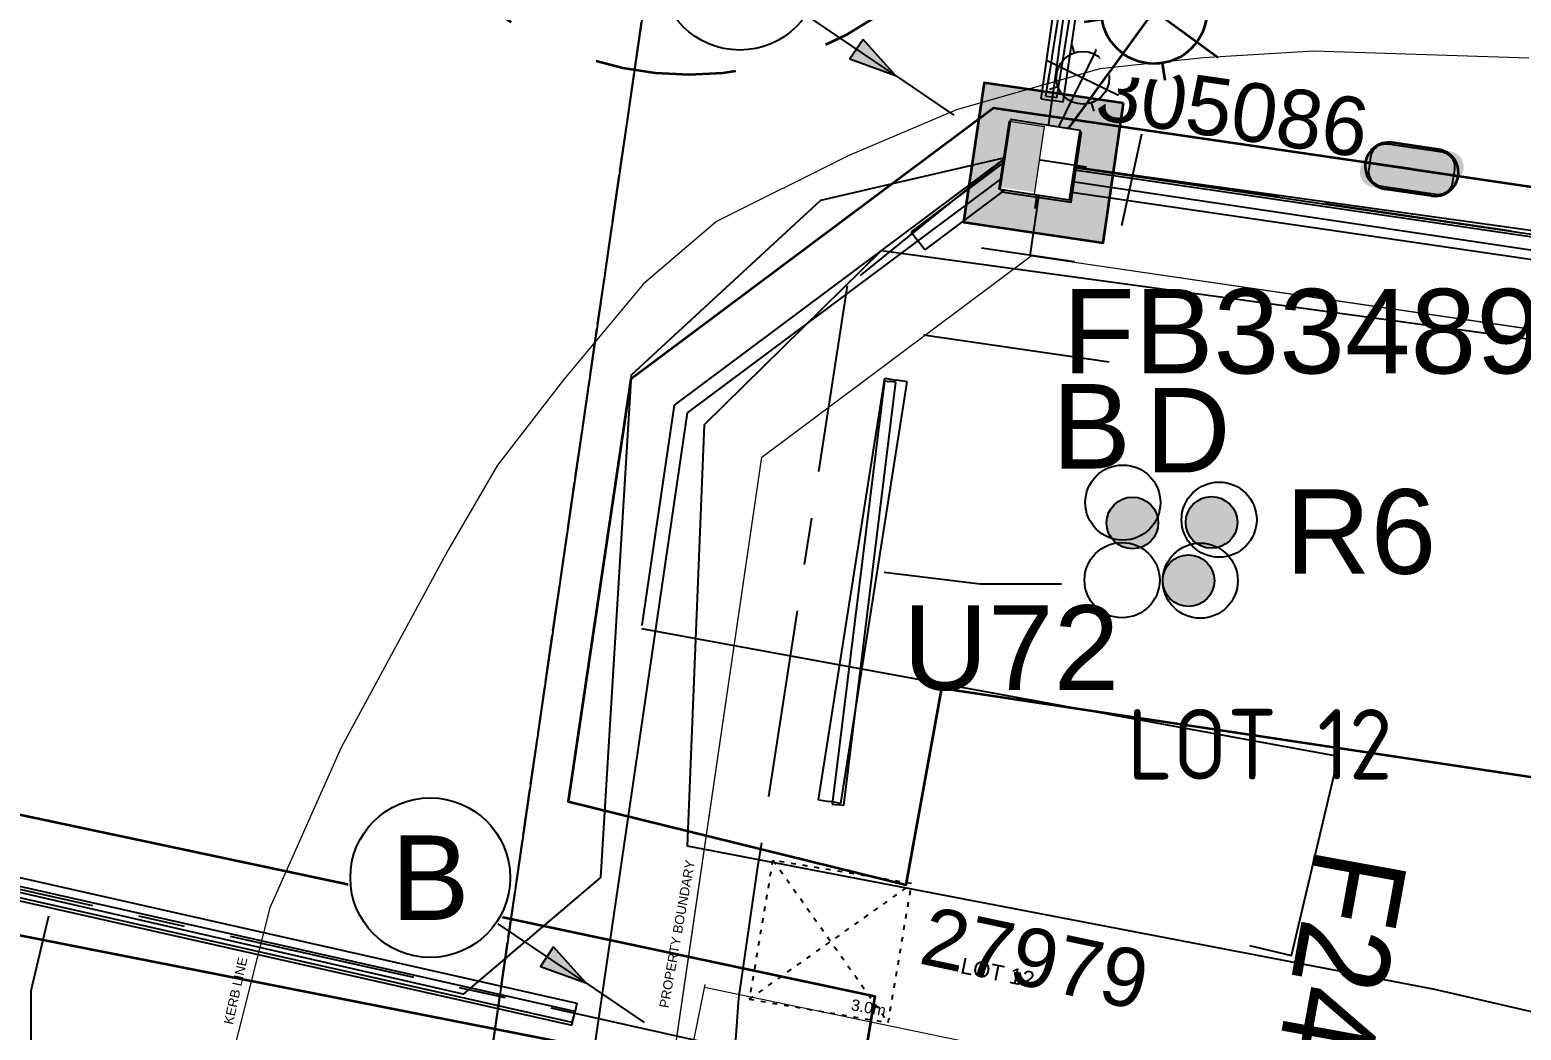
# Model space of a CAD drawing. Header units: metres. Extents: x 307635 to 308805, y 6256169 to 6257356.
# Drawn here: x 308136.67 to 308168.42, y 6256824.69 to 6256845.99 of the extents above; entities that cross this region are included whole.
import ezdxf
from ezdxf.enums import TextEntityAlignment as Align

# ---------------------------------------------------------------- set-up
doc = ezdxf.new("R2010")
doc.units = ezdxf.units.M
for name, pattern in [('Cable Exist OH', [1, 1, 0]), ('Cable Exist UG', [7, 4, -1, 1, -1]), ('Cable Remove', [1, 0, -1]), ('CENTERX2', [4, 2.5, -0.5, 0.5, -0.5]), ('Dash', [5, 3, -2]), ('IE Trench LV', [6, 4, -2])]:
    doc.linetypes.add(name, pattern=pattern)
doc.layers.get('0').update_dxf_attribs({"color": 6})
doc.layers.get('Defpoints').update_dxf_attribs({"color": 250})
doc.layers.add('_User Miscellaneous10', color=252, linetype='Continuous', lineweight=13, transparency=0.5)
for name, color, linetype, lineweight in [('_User Miscellaneous7', 3, 'Continuous', 13), ('_User_HV_Exist', 1, 'Continuous', 35), ('_User_LV_Exist', 5, 'Continuous', 35), ('Cadastre Developer_SP_NEW', 92, 'Continuous', 15), ('Mains_LV_SL_EXT', 135, 'Continuous', 25), ('Mains_TR_EXT', 211, 'Continuous', 25)]:
    doc.layers.add(name, color=color, linetype=linetype, lineweight=lineweight)
for name, color, linetype in [('Duct_SP_EXT', 30, 'Continuous'), ('Equip_HV_NEW', 2, 'Continuous'), ('Equip_SP_HV_NEW', 2, 'Continuous'), ('Equip_SP_SL_EXT', 7, 'Continuous'), ('Mains_LV_New_T84', 2, 'Cable x'), ('Notes_SP_NEW', 51, 'Continuous'), ('OH_Details_SP_MISC', 7, 'Continuous'), ('Sub_SP_EXT', 7, 'Continuous'), ('SupportsUG_SP_LV_SL_EXT', 7, 'Continuous'), ('SupportsUG_SP_LV_SL_NEW', 2, 'Continuous'), ('Trench_SP_NEW', 2, 'Continuous'), ('UG_Details_SP_MISC', 7, 'Continuous')]:
    doc.layers.add(name, color=color, linetype=linetype)
doc.styles.add('ARIAL', font='arial.ttf', dxfattribs={"height": 2})
doc.styles.add('COLUMN_LABEL', font='arial.ttf', dxfattribs={"height": 2})
doc.styles.add('LotNum', font='isocp.shx')
doc.styles.add('POLE_LABEL', font='arial.ttf', dxfattribs={"height": 2})
doc.styles.add('SL_LABEL', font='arial.ttf', dxfattribs={"height": 2})
doc.styles.get("Standard").update_dxf_attribs({"font": 'arial.ttf'})
doc.styles.add('SWITCH_LABEL', font='arial.ttf', dxfattribs={"height": 2})
doc.linetypes.add('Cable New UG', pattern='A,5.5,-0.01,["X",Standard,S=1.8,R=0,X=0,Y=-0.94],-1.7', length=7.21)
doc.linetypes.add('Cable o', pattern='A,3.5,-0.01,["O",Standard,S=1.25,R=0,X=0,Y=-0.63],-1.36', length=4.87)
doc.linetypes.add('Cable x', pattern='A,4.5,-0.01,["X",Standard,S=1.25,R=0,X=0,Y=-0.65],-1.2', length=5.71)
doc.linetypes.add('IE Trench HV', pattern='A,4,-0.4,["/",Standard,S=2,R=0,X=0.25,Y=-1],-1.6', length=6)

# ---------------------------------------------------------------- blocks, each defined once
blk = doc.blocks.new('COLUMN_EXT')
blk.add_hatch(color=256).paths.add_polyline_path([(1.5, -1.5), (1.5, 1.5), (-1.5, 1.5), (-1.5, -1.5)])
blk.add_lwpolyline([(1.5, 1.5), (-1.5, 1.5), (-1.5, -1.5), (1.5, -1.5)], close=True)
at = {"layer": 'Defpoints', "flags": 128}
for points in [[(0, 0), (0, -2)], [(2, -4), (-2, -4)]]:
    blk.add_lwpolyline(points, dxfattribs=at)
at = {"flags": 1}
blk.add_attdef('Z', (-1.813, 2.351), '', height=0.2, rotation=180, dxfattribs=at)
at = {"flags": 9}
for tag, p in [('NOTES', (-1.813, 2)), ('STREETNAME', (-1.813, 1.6)), ('SUBURB', (-1.813, 1.8)), ('LOCATION', (-1.813, 1.4)), ('LEGEND', (-1.813, 1.2)), ('USAGE', (-1.813, 1)), ('OWNED_BY', (-1.813, 0.6)), ('STATE', (-1.813, 0.8)), ('COLUMN_TYPE', (-1.813, 0.4))]:
    blk.add_attdef(tag, text='', height=0.2, rotation=180, dxfattribs=at).set_placement(p, align=Align.MIDDLE_LEFT)
for tag, style, p in [('STREET_CODE', 'COLUMN_LABEL', (-1.813, 0.2)), ('STRUCTURE_PLANT_NUMBER', 'POLE_LABEL', (-1.813, -0.031))]:
    blk.add_attdef(tag, text='', height=0.2, rotation=180, dxfattribs=dict(at, style=style)).set_placement(p, align=Align.MIDDLE_LEFT)
at = {"style": 'COLUMN_LABEL', "width": 0.9, "flags": 8}
blk.add_attdef('ASSET_NUM', text='', height=2, rotation=270, dxfattribs=at).set_placement((2, -4), align=Align.MIDDLE_LEFT)
blk = doc.blocks.new('DUCT_EXT')
blk.add_circle((0, 0.8), 0.8)
at = {"flags": 1}
blk.add_attdef('Z', (0, 0), '', height=0.2, dxfattribs=at)
at = {"flags": 9}
for tag, p in [('DUCT_CODE', (0, 0)), ('XSECT_TYPE', (0, -0.2)), ('FB_REFERENCE', (0, -0.4)), ('STATE', (0, -0.6)), ('NOTES', (0, -0.8))]:
    blk.add_attdef(tag, text='', height=0.2, dxfattribs=at).set_placement(p, align=Align.MIDDLE_LEFT)
blk = doc.blocks.new('*U276')
at = {"width": 0.9}
blk.add_attdef('LNUMBER', text='', height=1, rotation=63.96822, dxfattribs=at).set_placement((3.971, 5.851), align=Align.MIDDLE_LEFT)
at = {"flags": 9}
for tag, p in [('LRATECODE', (-7.4, 0)), ('LOUTREACHVOCAB', (-7.2, 0)), ('LOUTREACH', (-7, 0)), ('LANTNUMBER', (-6.6, 0)), ('LNEW', (-6.4, 0)), ('LMASTVOCAB', (-6.2, 0)), ('LMAST', (-6, 0)), ('LLAMPVOCAB', (-5.8, 0)), ('LLAMP', (-5.6, 0)), ('LEXIST', (-5.4, 0)), ('LCHARGE3PERCENT', (-5.2, 0)), ('LCHARGE3', (-5, 0)), ('LCHARGE2PERCENT', (-4.8, 0)), ('LCHARGE2', (-4.6, 0)), ('LCHARGE1PERCENT', (-4.4, 0)), ('LCHARGE1', (-4.2, 0)), ('LCATEGORY', (-4, 0)), ('LBRACKETVOCAB', (-3.8, 0)), ('LBRACKET', (-3.6, 0)), ('LKINGHEIGHT', (-3.4, 0)), ('CREPLACE', (-3.2, 0)), ('CREMOVE', (-3, 0)), ('CNUMBER', (-2.8, 0)), ('CNEW', (-2.6, 0)), ('CEXIST', (-2.4, 0)), ('USAGE', (-2.2, 0)), ('STATE', (-2, 0)), ('OWNED_BY', (-1.8, 0)), ('ORIENTATION', (-1.6, 0)), ('OPERATING_VOLTAGE', (-1.4, 0)), ('NO_PHASES', (-1.2, 0)), ('LANTERN_TYPE', (-1, 0)), ('LANTERN_PURPOSE', (-0.8, 0)), ('CONTROL_TYPE', (-0.6, 0)), ('CONSTRUCTED_VOLTAGE', (-0.4, 0))]:
    blk.add_attdef(tag, text='', height=0.001, rotation=270, dxfattribs=at).set_placement(p, align=Align.MIDDLE_LEFT)
at = {"style": 'SL_LABEL', "flags": 9}
blk.add_attdef('STREET_CODE', text='', height=0.001, rotation=270, dxfattribs=at).set_placement((0.001, 0), align=Align.MIDDLE_LEFT)
at = {"flags": 1}
blk.add_attdef('Z', (0, 0), '', height=0.001, rotation=270, dxfattribs=at)
at = {"flags": 9}
for tag, p in [('LREMOVE', (0, -7.6)), ('LREPLACE', (0, -7.8)), ('LTYPE', (0, -8)), ('LTYPEVOCAB', (0, -8.2)), ('LEGEND', (0, -8.4)), ('SUBURB', (0, -8.6)), ('STREETNAME', (0, -8.8)), ('LOCATION', (0, -9)), ('NOTES', (0, -9.2)), ('MAINTAINED_BY', (0, -9.863))]:
    blk.add_attdef(tag, text='', height=0.001, dxfattribs=at).set_placement(p, align=Align.MIDDLE_LEFT)
blk.add_attdef('OPERATED_BY', (0, -9.607), '', height=0.001, dxfattribs=at)
blk.add_wipeout([(2.496, 5.111), (3.174, 4.082), (3.272, 2.854), (2.243, 2.176), (1.015, 2.078), (0.337, 3.107), (0.239, 4.335), (1.268, 5.013)])
for p, q in [((1.755, 3.594), (2.496, 5.111)), ((1.268, 5.013), (1.39, 4.658)), ((0.239, 4.335), (1.755, 3.594)), ((3.174, 4.082), (2.819, 3.96)), ((0, 0), (1.755, 3.594)), ((0.337, 3.107), (0.692, 3.229)), ((1.755, 3.594), (3.272, 2.854)), ((2.243, 2.176), (2.121, 2.53))]:
    blk.add_line(p, q)
blk.add_circle((1.755, 3.594), 1.125)
blk = doc.blocks.new('CABLE_LARGE_EXT')
h = blk.add_hatch(color=256)
edge = h.paths.add_edge_path()
edge.add_arc((0, 0.55), 0.55, 0, 360)
blk.add_circle((0, 0.55), 0.55)
at = {"flags": 1}
blk.add_attdef('Z', (0, 0), '', height=0.2, dxfattribs=at)
at = {"flags": 9}
for tag, p in [('COND_CODE', (0, 0)), ('STATE', (0, -0.4)), ('FB_REFERENCE', (0, -0.2)), ('XSECT_SIZE', (0, -0.6)), ('NOTES', (0, -0.8))]:
    blk.add_attdef(tag, text='', height=0.2, dxfattribs=at).set_placement(p, align=Align.MIDDLE_LEFT)
blk = doc.blocks.new('*U245')
at = {"linetype": 'Cable Remove', "ltscale": 0.3}
for p, q in [((-2.46, 3.455), (2.438, -3.455)), ((-3.478, -2.458), (3.432, 2.44))]:
    blk.add_line(p, q, dxfattribs=at)
blk.add_lwpolyline([(3.435, 2.462), (-2.481, 3.459), (-3.478, -2.458), (2.438, -3.455)], close=True, dxfattribs=at)
at = {"flags": 8}
blk.add_attdef('ASSET_NUM', text='', height=2.5, dxfattribs=at).set_placement((-0.011, 5), align=Align.MIDDLE_CENTER)
for tag, flags, p in [('OPERATED_BY', 9, (1.5, 0)), ('Z', 1, (1.5, -0.4)), ('MAINTAINED_BY', 9, (1.5, -0.2))]:
    blk.add_attdef(tag, text='', height=0.2, dxfattribs=dict(flags=flags)).set_placement(p, align=Align.MIDDLE_LEFT)
blk = doc.blocks.new('SWG_SIE_ES_NEW')
for p, q in [((2.5, 0.75), (6.259, 2.118)), ((8, -1.5), (10, -1.5)), ((8.25, -2), (9.75, -2)), ((8.5, -2.5), (9.5, -2.5)), ((8.75, -3), (9.25, -3))]:
    blk.add_line(p, q)
blk.add_lwpolyline([(1.75, 0), (0, 0)])
at = {"flags": 128}
blk.add_lwpolyline([(7.25, 0), (9, 0), (9, -1.5)], dxfattribs=at)
for centre in [(2.5, 0), (6.5, 0)]:
    blk.add_circle(centre, 0.75)
at = {"flags": 1}
blk.add_attdef('Z', (0.121, -0.013), '', height=0.2, dxfattribs=at)
at = {"style": 'SWITCH_LABEL', "flags": 9}
blk.add_attdef('STREET_CODE', text='', height=0.2, dxfattribs=at).set_placement((0.121, -0.213), align=Align.MIDDLE_LEFT)
at = {"flags": 9}
for tag, p in [('ORIENTATION', (0.121, -0.413)), ('PARENT', (0.121, -0.613)), ('SUBURB', (0.121, -1.013)), ('USAGE', (0.121, -0.813)), ('STREETNAME', (0.121, -1.213)), ('LOCATION', (0.121, -1.413)), ('NOTES', (0.121, -1.613)), ('OWNED_BY', (0.11, -1.824)), ('OPERATED_BY', (0.103, -2.047)), ('MAINTAINED_BY', (0.102, -2.253))]:
    blk.add_attdef(tag, text='', height=0.2, dxfattribs=at).set_placement(p, align=Align.MIDDLE_LEFT)
at = {"style": 'ARIAL', "width": 0.9, "flags": 8}
blk.add_attdef('ASSET_NUM', text='', height=2, dxfattribs=at).set_placement((5.75, -4.5), align=Align.MIDDLE_CENTER)
blk = doc.blocks.new('8DJH_3_FEEDER_NEW')
at = {"layer": '_User_HV_Exist', "linetype": 'CENTERX2'}
ref = blk.add_blockref('SWG_SIE_ES_NEW', (3, -9), dxfattribs=at)
ref.add_attrib('ASSET_NUM', 'F2474', dxfattribs={"layer": '0', "height": 2, "style": 'ARIAL', "width": 0.9}).set_placement((8.853, -14.53), align=Align.MIDDLE_CENTER)
blk = doc.blocks.new('HV_STJ_NEW')
blk.add_hatch(color=256).paths.add_polyline_path([(0.586, -0.451, 0.414214), (0.906, -0.131, 1.036514), (0.586, 0.451), (-0.586, 0.451, 0.414214), (-0.906, 0.131, 1.036514), (-0.586, -0.451)])
blk.add_lwpolyline([(-0.906, 0.131), (-0.906, -0.131, 0.414214), (-0.586, -0.451), (0.586, -0.451, 0.414214), (0.906, -0.131), (0.906, 0.131, 0.414214), (0.586, 0.451), (-0.586, 0.451, 0.414214)], format="xyb", close=True)
for tag, flags, p in [('ORIENTATION', 9, (1.5, 0)), ('USAGE', 9, (1.5, -0.2)), ('LEGEND', 9, (1.5, -0.4)), ('NOTES', 9, (1.5, -0.6)), ('OWNED_BY', 9, (1.5, -0.8)), ('OPERATED_BY', 9, (1.5, -1)), ('MAINTAINED_BY', 9, (1.5, -1.2)), ('TYPE', 9, (1.5, -1.4)), ('OPERATING_VOLTAGE', 9, (1.5, -1.6)), ('CONSTRUCTED_VOLTAGE', 9, (1.5, -1.8)), ('NUMBER_OF_PHASES', 9, (1.5, -2)), ('Z', 1, (1.5, -2.2))]:
    blk.add_attdef(tag, text='', height=0.2, dxfattribs=dict(flags=flags)).set_placement(p, align=Align.MIDDLE_LEFT)
blk = doc.blocks.new('*U258')
at = {"layer": '_User_HV_Exist'}
h = blk.add_hatch(color=256, dxfattribs=at)
h.dxf.hatch_style = 1
h.paths.add_polyline_path([(0.707, -0.001), (0.001, 0.707, 1), (-0.707, 0.001), (-0.001, -0.707, 1)])
for p, q in [((0.001, 0.707), (0.707, -0.001)), ((-0.707, 0.001), (-0.001, -0.707))]:
    blk.add_line(p, q, dxfattribs=at)
at = {"layer": '_User_HV_Exist', "flags": 128}
blk.add_lwpolyline([(-0.706, 0.708), (0.706, -0.708)], dxfattribs=at)
at = {"layer": '_User_HV_Exist'}
blk.add_circle((0, 0), 0.0001, dxfattribs=at)
for centre, start, end in [((-0.353, 0.354), 44.9095, 224.9095), ((-0.353, 0.354), 314.8981, 314.921), ((0.353, -0.354), 134.8981, 134.921), ((0.353, -0.354), 224.9095, 44.9095)]:
    blk.add_arc(centre, 0.5, start, end, dxfattribs=at)
at = {"layer": 'Equip_SP_HV_NEW', "rotation": 314.9095262909841}
blk.add_blockref('HV_STJ_NEW', (0, 0), dxfattribs=at)
blk = doc.blocks.new('*U272')
at = {"width": 0.9}
blk.add_attdef('LNUMBER', text='', height=1, rotation=53.9574, dxfattribs=at).set_placement((4.927, 5.072), align=Align.MIDDLE_LEFT)
at = {"flags": 9}
for tag, p in [('LRATECODE', (-7.4, 0)), ('LOUTREACHVOCAB', (-7.2, 0)), ('LOUTREACH', (-7, 0)), ('LANTNUMBER', (-6.6, 0)), ('LNEW', (-6.4, 0)), ('LMASTVOCAB', (-6.2, 0)), ('LMAST', (-6, 0)), ('LLAMPVOCAB', (-5.8, 0)), ('LLAMP', (-5.6, 0)), ('LEXIST', (-5.4, 0)), ('LCHARGE3PERCENT', (-5.2, 0)), ('LCHARGE3', (-5, 0)), ('LCHARGE2PERCENT', (-4.8, 0)), ('LCHARGE2', (-4.6, 0)), ('LCHARGE1PERCENT', (-4.4, 0)), ('LCHARGE1', (-4.2, 0)), ('LCATEGORY', (-4, 0)), ('LBRACKETVOCAB', (-3.8, 0)), ('LBRACKET', (-3.6, 0)), ('LKINGHEIGHT', (-3.4, 0)), ('CREPLACE', (-3.2, 0)), ('CREMOVE', (-3, 0)), ('CNUMBER', (-2.8, 0)), ('CNEW', (-2.6, 0)), ('CEXIST', (-2.4, 0)), ('USAGE', (-2.2, 0)), ('STATE', (-2, 0)), ('OWNED_BY', (-1.8, 0)), ('ORIENTATION', (-1.6, 0)), ('OPERATING_VOLTAGE', (-1.4, 0)), ('NO_PHASES', (-1.2, 0)), ('LANTERN_TYPE', (-1, 0)), ('LANTERN_PURPOSE', (-0.8, 0)), ('CONTROL_TYPE', (-0.6, 0)), ('CONSTRUCTED_VOLTAGE', (-0.4, 0))]:
    blk.add_attdef(tag, text='', height=0.001, rotation=270, dxfattribs=at).set_placement(p, align=Align.MIDDLE_LEFT)
at = {"style": 'SL_LABEL', "flags": 9}
blk.add_attdef('STREET_CODE', text='', height=0.001, rotation=270, dxfattribs=at).set_placement((0.001, 0), align=Align.MIDDLE_LEFT)
at = {"flags": 1}
blk.add_attdef('Z', (0, 0), '', height=0.001, rotation=270, dxfattribs=at)
at = {"flags": 9}
for tag, p in [('LREMOVE', (0, -7.6)), ('LREPLACE', (0, -7.8)), ('LTYPE', (0, -8)), ('LTYPEVOCAB', (0, -8.2)), ('LEGEND', (0, -8.4)), ('SUBURB', (0, -8.6)), ('STREETNAME', (0, -8.8)), ('LOCATION', (0, -9)), ('NOTES', (0, -9.2)), ('MAINTAINED_BY', (0, -9.863))]:
    blk.add_attdef(tag, text='', height=0.001, dxfattribs=at).set_placement(p, align=Align.MIDDLE_LEFT)
blk.add_attdef('OPERATED_BY', (0, -9.607), '', height=0.001, dxfattribs=at)
blk.add_wipeout([(3.346, 4.599), (3.835, 3.468), (3.718, 2.241), (2.587, 1.753), (1.361, 1.87), (0.872, 3.001), (0.989, 4.227), (2.12, 4.716)])
for p, q in [((2.12, 4.716), (2.178, 4.346)), ((2.354, 3.234), (3.346, 4.599)), ((0.989, 4.227), (2.354, 3.234)), ((0, 0), (2.354, 3.234)), ((2.354, 3.234), (3.718, 2.241)), ((3.835, 3.468), (3.465, 3.409)), ((0.872, 3.001), (1.242, 3.059)), ((2.587, 1.753), (2.529, 2.123))]:
    blk.add_line(p, q)
blk.add_circle((2.354, 3.234), 1.125)
blk = doc.blocks.new('*U282')
h = blk.add_hatch(color=256)
h.dxf.hatch_style = 1
h.paths.add_polyline_path([(2.625, -1.474), (2.344, -1.889), (3.313, -2.242)])
at = {"flags": 128}
blk.add_lwpolyline([(2.625, -1.474), (2.344, -1.889), (3.313, -2.242), (2.625, -1.474)], dxfattribs=at)
at = {"layer": 'Defpoints'}
blk.add_line((3.313, -2.242), (4.555, -3.083), dxfattribs=at)
blk.add_wipeout([(0, 1.75), (-0.021, 1.75), (-0.043, 1.749), (-0.064, 1.749), (-0.086, 1.748), (-0.107, 1.747), (-0.129, 1.745), (-0.15, 1.744), (-0.172, 1.742), (-0.193, 1.739), (-0.214, 1.737), (-0.236, 1.734), (-0.257, 1.731), (-0.278, 1.728), (-0.299, 1.724), (-0.32, 1.72), (-0.341, 1.716), (-0.362, 1.712), (-0.383, 1.707), (-0.404, 1.703), (-0.425, 1.698), (-0.446, 1.692), (-0.467, 1.687), (-0.487, 1.681), (-0.508, 1.675), (-0.529, 1.668), (-0.549, 1.662), (-0.569, 1.655), (-0.59, 1.648), (-0.61, 1.64), (-0.63, 1.633), (-0.65, 1.625), (-0.67, 1.617), (-0.689, 1.608), (-0.709, 1.6), (-0.729, 1.591), (-0.748, 1.582), (-0.768, 1.573), (-0.787, 1.563), (-0.806, 1.553), (-0.825, 1.543), (-0.844, 1.533), (-0.863, 1.523), (-0.881, 1.512), (-0.9, 1.501), (-0.918, 1.49), (-0.936, 1.478), (-0.954, 1.467), (-0.972, 1.455), (-0.99, 1.443), (-1.008, 1.431), (-1.025, 1.418), (-1.042, 1.406), (-1.06, 1.393), (-1.077, 1.38), (-1.094, 1.366), (-1.11, 1.353), (-1.127, 1.339), (-1.143, 1.325), (-1.159, 1.311), (-1.175, 1.297), (-1.191, 1.282), (-1.207, 1.267), (-1.222, 1.253), (-1.237, 1.237), (-1.253, 1.222), (-1.267, 1.207), (-1.282, 1.191), (-1.297, 1.175), (-1.311, 1.159), (-1.325, 1.143), (-1.339, 1.127), (-1.353, 1.11), (-1.366, 1.094), (-1.38, 1.077), (-1.393, 1.06), (-1.406, 1.042), (-1.418, 1.025), (-1.431, 1.008), (-1.443, 0.99), (-1.455, 0.972), (-1.467, 0.954), (-1.478, 0.936), (-1.49, 0.918), (-1.501, 0.9), (-1.512, 0.881), (-1.523, 0.863), (-1.533, 0.844), (-1.543, 0.825), (-1.553, 0.806), (-1.563, 0.787), (-1.573, 0.768), (-1.582, 0.748), (-1.591, 0.729), (-1.6, 0.709), (-1.608, 0.689), (-1.617, 0.67), (-1.625, 0.65), (-1.633, 0.63), (-1.64, 0.61), (-1.648, 0.59), (-1.655, 0.569), (-1.662, 0.549), (-1.668, 0.529), (-1.675, 0.508), (-1.681, 0.487), (-1.687, 0.467), (-1.692, 0.446), (-1.698, 0.425), (-1.703, 0.404), (-1.707, 0.383), (-1.712, 0.362), (-1.716, 0.341), (-1.72, 0.32), (-1.724, 0.299), (-1.728, 0.278), (-1.731, 0.257), (-1.734, 0.236), (-1.737, 0.214), (-1.739, 0.193), (-1.742, 0.172), (-1.744, 0.15), (-1.745, 0.129), (-1.747, 0.107), (-1.748, 0.086), (-1.749, 0.064), (-1.749, 0.043), (-1.75, 0.021), (-1.75, 0), (-1.75, -0.021), (-1.749, -0.043), (-1.749, -0.064), (-1.748, -0.086), (-1.747, -0.107), (-1.745, -0.129), (-1.744, -0.15), (-1.742, -0.172), (-1.739, -0.193), (-1.737, -0.214), (-1.734, -0.236), (-1.731, -0.257), (-1.728, -0.278), (-1.724, -0.299), (-1.72, -0.32), (-1.716, -0.341), (-1.712, -0.362), (-1.707, -0.383), (-1.703, -0.404), (-1.698, -0.425), (-1.692, -0.446), (-1.687, -0.467), (-1.681, -0.487), (-1.675, -0.508), (-1.668, -0.529), (-1.662, -0.549), (-1.655, -0.569), (-1.648, -0.59), (-1.64, -0.61), (-1.633, -0.63), (-1.625, -0.65), (-1.617, -0.67), (-1.608, -0.689), (-1.6, -0.709), (-1.591, -0.729), (-1.582, -0.748), (-1.573, -0.768), (-1.563, -0.787), (-1.553, -0.806), (-1.543, -0.825), (-1.533, -0.844), (-1.523, -0.863), (-1.512, -0.881), (-1.501, -0.9), (-1.49, -0.918), (-1.478, -0.936), (-1.467, -0.954), (-1.455, -0.972), (-1.443, -0.99), (-1.431, -1.008), (-1.418, -1.025), (-1.406, -1.042), (-1.393, -1.06), (-1.38, -1.077), (-1.366, -1.094), (-1.353, -1.11), (-1.339, -1.127), (-1.325, -1.143), (-1.311, -1.159), (-1.297, -1.175), (-1.282, -1.191), (-1.267, -1.207), (-1.253, -1.222), (-1.237, -1.237), (-1.222, -1.253), (-1.207, -1.267), (-1.191, -1.282), (-1.175, -1.297), (-1.159, -1.311), (-1.143, -1.325), (-1.127, -1.339), (-1.11, -1.353), (-1.094, -1.366), (-1.077, -1.38), (-1.06, -1.393), (-1.042, -1.406), (-1.025, -1.418), (-1.008, -1.431), (-0.99, -1.443), (-0.972, -1.455), (-0.954, -1.467), (-0.936, -1.478), (-0.918, -1.49), (-0.9, -1.501), (-0.881, -1.512), (-0.863, -1.523), (-0.844, -1.533), (-0.825, -1.543), (-0.806, -1.553), (-0.787, -1.563), (-0.768, -1.573), (-0.748, -1.582), (-0.729, -1.591), (-0.709, -1.6), (-0.689, -1.608), (-0.67, -1.617), (-0.65, -1.625), (-0.63, -1.633), (-0.61, -1.64), (-0.59, -1.648), (-0.569, -1.655), (-0.549, -1.662), (-0.529, -1.668), (-0.508, -1.675), (-0.487, -1.681), (-0.467, -1.687), (-0.446, -1.692), (-0.425, -1.698), (-0.404, -1.703), (-0.383, -1.707), (-0.362, -1.712), (-0.341, -1.716), (-0.32, -1.72), (-0.299, -1.724), (-0.278, -1.728), (-0.257, -1.731), (-0.236, -1.734), (-0.214, -1.737), (-0.193, -1.739), (-0.172, -1.742), (-0.15, -1.744), (-0.129, -1.745), (-0.107, -1.747), (-0.086, -1.748), (-0.064, -1.749), (-0.043, -1.749), (-0.021, -1.75), (0, -1.75), (0.021, -1.75), (0.043, -1.749), (0.064, -1.749), (0.086, -1.748), (0.107, -1.747), (0.129, -1.745), (0.15, -1.744), (0.172, -1.742), (0.193, -1.739), (0.214, -1.737), (0.236, -1.734), (0.257, -1.731), (0.278, -1.728), (0.299, -1.724), (0.32, -1.72), (0.341, -1.716), (0.362, -1.712), (0.383, -1.707), (0.404, -1.703), (0.425, -1.698), (0.446, -1.692), (0.467, -1.687), (0.487, -1.681), (0.508, -1.675), (0.529, -1.668), (0.549, -1.662), (0.569, -1.655), (0.59, -1.648), (0.61, -1.64), (0.63, -1.633), (0.65, -1.625), (0.67, -1.617), (0.689, -1.608), (0.709, -1.6), (0.729, -1.591), (0.748, -1.582), (0.768, -1.573), (0.787, -1.563), (0.806, -1.553), (0.825, -1.543), (0.844, -1.533), (0.863, -1.523), (0.881, -1.512), (0.9, -1.501), (0.918, -1.49), (0.936, -1.478), (0.954, -1.467), (0.972, -1.455), (0.99, -1.443), (1.008, -1.431), (1.025, -1.418), (1.042, -1.406), (1.06, -1.393), (1.077, -1.38), (1.094, -1.366), (1.11, -1.353), (1.127, -1.339), (1.143, -1.325), (1.159, -1.311), (1.175, -1.297), (1.191, -1.282), (1.207, -1.267), (1.222, -1.253), (1.237, -1.237), (1.253, -1.222), (1.267, -1.207), (1.282, -1.191), (1.297, -1.175), (1.311, -1.159), (1.325, -1.143), (1.339, -1.127), (1.353, -1.11), (1.366, -1.094), (1.38, -1.077), (1.393, -1.06), (1.406, -1.042), (1.418, -1.025), (1.431, -1.008), (1.443, -0.99), (1.455, -0.972), (1.467, -0.954), (1.478, -0.936), (1.49, -0.918), (1.501, -0.9), (1.512, -0.881), (1.523, -0.863), (1.533, -0.844), (1.543, -0.825), (1.553, -0.806), (1.563, -0.787), (1.573, -0.768), (1.582, -0.748), (1.591, -0.729), (1.6, -0.709), (1.608, -0.689), (1.617, -0.67), (1.625, -0.65), (1.633, -0.63), (1.64, -0.61), (1.648, -0.59), (1.655, -0.569), (1.662, -0.549), (1.668, -0.529), (1.675, -0.508), (1.681, -0.487), (1.687, -0.467), (1.692, -0.446), (1.698, -0.425), (1.703, -0.404), (1.707, -0.383), (1.712, -0.362), (1.716, -0.341), (1.72, -0.32), (1.724, -0.299), (1.728, -0.278), (1.731, -0.257), (1.734, -0.236), (1.737, -0.214), (1.739, -0.193), (1.742, -0.172), (1.744, -0.15), (1.745, -0.129), (1.747, -0.107), (1.748, -0.086), (1.749, -0.064), (1.749, -0.043), (1.75, -0.021), (1.75, 0), (1.75, 0.021), (1.749, 0.043), (1.749, 0.064), (1.748, 0.086), (1.747, 0.107), (1.745, 0.129), (1.744, 0.15), (1.742, 0.172), (1.739, 0.193), (1.737, 0.214), (1.734, 0.236), (1.731, 0.257), (1.728, 0.278), (1.724, 0.299), (1.72, 0.32), (1.716, 0.341), (1.712, 0.362), (1.707, 0.383), (1.703, 0.404), (1.698, 0.425), (1.692, 0.446), (1.687, 0.467), (1.681, 0.487), (1.675, 0.508), (1.668, 0.529), (1.662, 0.549), (1.655, 0.569), (1.648, 0.59), (1.64, 0.61), (1.633, 0.63), (1.625, 0.65), (1.617, 0.67), (1.608, 0.689), (1.6, 0.709), (1.591, 0.729), (1.582, 0.748), (1.573, 0.768), (1.563, 0.787), (1.553, 0.806), (1.543, 0.825), (1.533, 0.844), (1.523, 0.863), (1.512, 0.881), (1.501, 0.9), (1.49, 0.918), (1.478, 0.936), (1.467, 0.954), (1.455, 0.972), (1.443, 0.99), (1.431, 1.008), (1.418, 1.025), (1.406, 1.042), (1.393, 1.06), (1.38, 1.077), (1.366, 1.094), (1.353, 1.11), (1.339, 1.127), (1.325, 1.143), (1.311, 1.159), (1.297, 1.175), (1.282, 1.191), (1.267, 1.207), (1.253, 1.222), (1.237, 1.237), (1.222, 1.253), (1.207, 1.267), (1.191, 1.282), (1.175, 1.297), (1.159, 1.311), (1.143, 1.325), (1.127, 1.339), (1.11, 1.353), (1.094, 1.366), (1.077, 1.38), (1.06, 1.393), (1.042, 1.406), (1.025, 1.418), (1.008, 1.431), (0.99, 1.443), (0.972, 1.455), (0.954, 1.467), (0.936, 1.478), (0.918, 1.49), (0.9, 1.501), (0.881, 1.512), (0.863, 1.523), (0.844, 1.533), (0.825, 1.543), (0.806, 1.553), (0.787, 1.563), (0.768, 1.573), (0.748, 1.582), (0.729, 1.591), (0.709, 1.6), (0.689, 1.608), (0.67, 1.617), (0.65, 1.625), (0.63, 1.633), (0.61, 1.64), (0.59, 1.648), (0.569, 1.655), (0.549, 1.662), (0.529, 1.668), (0.508, 1.675), (0.487, 1.681), (0.467, 1.687), (0.446, 1.692), (0.425, 1.698), (0.404, 1.703), (0.383, 1.707), (0.362, 1.712), (0.341, 1.716), (0.32, 1.72), (0.299, 1.724), (0.278, 1.728), (0.257, 1.731), (0.236, 1.734), (0.214, 1.737), (0.193, 1.739), (0.172, 1.742), (0.15, 1.744), (0.129, 1.745), (0.107, 1.747), (0.086, 1.748), (0.064, 1.749), (0.043, 1.749), (0.021, 1.75)])
blk.add_line((3.313, -2.242), (1.449, -0.981))
blk.add_circle((0, 0), 1.7)
at = {"width": 0.9}
blk.add_attdef('CODE', text='', height=1.8, dxfattribs=at).set_placement((0, 0), align=Align.MIDDLE_CENTER)
at = {"flags": 1}
blk.add_attdef('Z', (0, 0), '', height=0.2, dxfattribs=at)
blk = doc.blocks.new('*U315')
at = {"layer": 'Defpoints'}
blk.add_line((4, -2), (4, 2), dxfattribs=at)
at = {"width": 0.9, "flags": 8}
blk.add_attdef('ASSET_NUM', text='', height=2, dxfattribs=at).set_placement((4, 2), align=Align.MIDDLE_LEFT)
at = {"flags": 1}
blk.add_attdef('Z', (-2.351, -1.813), '', height=0.2, rotation=270, dxfattribs=at)
at = {"ltscale": 10}
blk.add_wipeout([(-1.407, -1.588), (-1.588, 1.407), (1.407, 1.588), (1.588, -1.407)], dxfattribs=at)
blk.add_lwpolyline([(-1.588, 1.407), (-1.407, -1.588), (1.588, -1.407), (1.407, 1.588)], close=True)
at = {"layer": 'Defpoints'}
blk.add_line((0, 0), (1.996, 0.121), dxfattribs=at)
at = {"flags": 9}
for tag, p in [('NOTES', (-2, -1.813)), ('SUBURB', (-1.8, -1.813)), ('STREETNAME', (-1.6, -1.813)), ('LOCATION', (-1.4, -1.813)), ('LEGEND', (-1.2, -1.813)), ('USAGE', (-1, -1.813)), ('STATE', (-0.8, -1.813)), ('OWNED_BY', (-0.6, -1.813)), ('COLUMN_TYPE', (-0.4, -1.813)), ('STREET_CODE', (-0.2, -1.813)), ('STRUCTURE_PLANT_NUMBER', (0.031, -1.813))]:
    blk.add_attdef(tag, text='', height=0.2, rotation=270, dxfattribs=at).set_placement(p, align=Align.MIDDLE_LEFT)

msp = doc.modelspace()

# ---------------------------------------------------------------- linework, layer by layer
at = {"layer": '_User Miscellaneous7'}
for p, q in [((308150.787, 6256824.397), (308151.047, 6256825.662)), ((308156.894, 6256824.377), (308151.033, 6256825.602))]:
    msp.add_line(p, q, dxfattribs=at)
at = {"layer": '_User_HV_Exist', "linetype": 'Cable Exist UG', "flags": 128}
msp.add_lwpolyline([(308166.086, 6256843.019), (308189.003, 6256839.664), (308221.674, 6256838.407)], dxfattribs=at)
at = {"layer": '_User_HV_Exist', "linetype": 'Cable New UG', "flags": 128}
msp.add_lwpolyline([(308122.164, 6256815.564), (308124.766, 6256823.101), (308126.72, 6256828.627), (308151.393, 6256823.77), (308146.722, 6256797.539), (308164.415, 6256794.296)], dxfattribs=at)
at = {"layer": '_User_LV_Exist', "linetype": 'Cable New UG', "lineweight": -2, "flags": 128}
msp.add_lwpolyline([(308166.137, 6256820.741), (308170.826, 6256820.143), (308171.559, 6256824.408), (308166.582, 6256825.553), (308150.667, 6256828.611), (308151.035, 6256837.585), (308154.798, 6256841.289), (308188.797, 6256836.642), (308191.896, 6256833.485), (308189.175, 6256816.555)], dxfattribs=at)
at = {"layer": '_User_LV_Exist', "linetype": 'Dash'}
msp.add_circle((308150.706, 6256852.031), 7, dxfattribs=at)
at = {"layer": 'Cadastre Developer_SP_NEW', "flags": 128}
msp.add_lwpolyline([(308187.261, 6256836.9), (308190.423, 6256832.375), (308184.916, 6256805.995), (308184.383, 6256803.009), (308171.399, 6256715.395), (308168.193, 6256713.587), (308136.174, 6256727.017), (308152.251, 6256836.89), (308157.987, 6256841.174), (308187.261, 6256836.9)], dxfattribs=at)
msp.add_lwpolyline([(308149.58, 6256818.633), (308152.251, 6256836.89), (308157.987, 6256841.174), (308172.727, 6256839.015), (308168.691, 6256814.653)], close=True, dxfattribs=at)
at = {"layer": 'Duct_SP_EXT'}
for p, q in [((308157.47, 6256843.21), (308155.432, 6256841.688)), ((308157.47, 6256843.21), (308157.533, 6256842.958)), ((308157.597, 6256842.706), (308155.719, 6256841.303)), ((308157.597, 6256842.706), (308157.533, 6256842.958)), ((308158.217, 6256842.616), (308157.597, 6256842.706)), ((308158.217, 6256842.616), (308158.252, 6256842.853)), ((308158.217, 6256842.616), (308158.252, 6256842.853)), ((308188.107, 6256838.239), (308158.217, 6256842.616)), ((308155.432, 6256841.688), (308155.575, 6256841.496)), ((308155.719, 6256841.303), (308155.575, 6256841.496)), ((308153.461, 6256829.594), (308154.873, 6256838.569)), ((308154.873, 6256838.569), (308155.111, 6256838.532)), ((308155.348, 6256838.495), (308155.111, 6256838.532)), ((308153.935, 6256829.519), (308155.348, 6256838.495)), ((308129.169, 6256829.584), (308148.316, 6256825.262)), ((308153.461, 6256829.594), (308153.698, 6256829.556)), ((308153.935, 6256829.519), (308153.698, 6256829.556)), ((308129.063, 6256829.115), (308148.21, 6256824.794)), ((308148.316, 6256825.262), (308148.263, 6256825.028)), ((308148.21, 6256824.794), (308148.263, 6256825.028))]:
    msp.add_line(p, q, dxfattribs=at)
for points in [[(308158.63, 6256834.185), (308156.901, 6256834.185), (308154.854, 6256834.437)], [(308136.7, 6256822.773), (308136.7, 6256825.533), (308137.075, 6256827.122)]]:
    msp.add_lwpolyline(points, dxfattribs=at)
at = {"layer": 'Mains_LV_New_T84', "color": 2, "linetype": 'Cable New UG', "flags": 128}
msp.add_lwpolyline([(308162.634, 6256826.494), (308163.528, 6256826.282), (308164.531, 6256830.52), (308149.695, 6256833.235)], dxfattribs=at)
at = {"layer": 'Trench_SP_NEW', "linetype": 'IE Trench HV', "flags": 128}
msp.add_lwpolyline([(308148.266, 6256821.397), (308150.671, 6256837.832), (308157.535, 6256842.958), (308187.967, 6256838.413), (308192.238, 6256832.746)], dxfattribs=at)
at = {"layer": 'UG_Details_SP_MISC'}
for p, q in [((308154.861, 6256838.512), (308153.752, 6256829.504)), ((308155.099, 6256838.483), (308153.991, 6256829.475)), ((308154.861, 6256838.512), (308154.98, 6256838.498)), ((308155.099, 6256838.483), (308154.98, 6256838.498)), ((308153.752, 6256829.504), (308153.871, 6256829.49)), ((308153.991, 6256829.475), (308153.871, 6256829.49)), ((308148.215, 6256824.856), (308129.816, 6256829.001)), ((308148.268, 6256825.09), (308129.869, 6256829.235)), ((308148.215, 6256824.856), (308148.241, 6256824.973)), ((308148.268, 6256825.09), (308148.241, 6256824.973))]:
    msp.add_line(p, q, dxfattribs=at)

# ---------------------------------------------------------------- block references
at = {"layer": '_User_HV_Exist', "linetype": 'IE Trench LV', "rotation": 216.7605407956251}
msp.add_blockref('*U258', (308166.087, 6256843.019), dxfattribs=at)
at = {"layer": 'Duct_SP_EXT'}
msp.add_blockref('DUCT_EXT', (308159.937, 6256835.122), dxfattribs=at)
at = {"layer": 'Duct_SP_EXT', "rotation": 269.9999999999998}
for name, p in [('DUCT_EXT', (308161.186, 6256835.559)), ('CABLE_LARGE_EXT', (308159.592, 6256835.489)), ('CABLE_LARGE_EXT', (308161.275, 6256835.5)), ('DUCT_EXT', (308159.121, 6256834.272)), ('DUCT_EXT', (308160.785, 6256834.26)), ('CABLE_LARGE_EXT', (308160.785, 6256834.26))]:
    msp.add_blockref(name, p, dxfattribs=at)
at = {"layer": 'Sub_SP_EXT'}
ref = msp.add_blockref('*U245', (308153.724, 6256826.579), dxfattribs=dict(at, xscale=0.5, yscale=0.5, zscale=0.5))
ref.add_attrib('ASSET_NUM', '27979', dxfattribs={"layer": '0', "height": 1.25, "rotation": 348}).set_placement((308155.692, 6256826.73), align=Align.MIDDLE_LEFT)
at = {"layer": 'SupportsUG_SP_LV_SL_EXT'}
ref = msp.add_blockref('COLUMN_EXT', (308158.207, 6256843.17), dxfattribs=dict(at, xscale=0.5, yscale=0.5, zscale=0.5, rotation=351.6693318318144))
ref.add_attrib('ASSET_NUM', '805086', dxfattribs={"layer": '0', "height": 1.25, "rotation": 351.7945, "style": 'COLUMN_LABEL'}).set_placement((308159.469, 6256845.33), align=Align.TOP_LEFT)

# ---------------------------------------------------------------- texts
at = {"layer": '_User Miscellaneous7', "style": 'ARIAL'}
for s, height, rotation, p in [('PROPERTY BOUNDARY', 0.19958, 79.8173, (308150.264, 6256825.15)), ('KERB LINE', 0.1996, 77.5216, (308140.99, 6256824.796)), ('3.0m', 0.24, 349.6204, (308154.137, 6256825.12))]:
    msp.add_text(s, height=height, rotation=rotation, dxfattribs=at).set_placement(p)
at = {"layer": '_User Miscellaneous7', "insert": (308156.529, 6256826.239), "char_height": 0.34, "attachment_point": 1, "rotation": 348.5414}
msp.add_mtext_dynamic_manual_height_columns('LOT 12', width=3.62626, gutter_width=12.5, heights=[0], dxfattribs=at)
at = {"layer": 'Cadastre Developer_SP_NEW', "insert": (308160.031, 6256831.527), "char_height": 1.5, "attachment_point": 1, "style": 'LotNum'}
msp.add_mtext_dynamic_manual_height_columns('LOT 12', width=6.11845, gutter_width=7.5, heights=[0], dxfattribs=at)
at = {"layer": 'Duct_SP_EXT'}
for s, p in [('FB334896', (308158.654, 6256838.673)), ('B', (308158.431, 6256836.648)), ('D', (308160.415, 6256836.564)), ('R6', (308163.394, 6256834.407)), ('U72', (308155.252, 6256831.935))]:
    msp.add_text(s, height=1.8, dxfattribs=at).set_placement(p)

# ---------------------------------------------------------------- next in the draw order: block references
at = {"layer": 'Equip_SP_SL_EXT', "xscale": 0.5, "yscale": 0.5, "zscale": 0.5}
msp.add_blockref('*U276', (308158.207, 6256843.17), dxfattribs=at)

# ---------------------------------------------------------------- next in the draw order: linework, layer by layer
at = {"layer": '_User Miscellaneous10', "color": 7, "flags": 128}
msp.add_lwpolyline([(308168.581, 6256845.385), (308164.005, 6256845.536), (308161.651, 6256845.395), (308159.448, 6256845.157), (308156.396, 6256844.287), (308154.089, 6256843.305), (308151.285, 6256841.904), (308149.734, 6256840.581), (308148.027, 6256838.533), (308146.628, 6256836.719), (308145.568, 6256834.9), (308143.298, 6256830.705), (308141.781, 6256827.292), (308140.57, 6256822.531), (308138.449, 6256814.698), (308134.037, 6256800.789)], dxfattribs=at)
at = {"layer": '_User_HV_Exist', "linetype": 'Cable New UG', "flags": 128}
for points in [[(308126.445, 6256845.066), (308127.476, 6256842.593), (308128.012, 6256840.45), (308128.094, 6256836.287), (308127.847, 6256833.732), (308127.806, 6256830.971), (308131.299, 6256830.377), (308154.657, 6256825.412), (308151.899, 6256808.611), (308166.567, 6256806.102)], [(308166.086, 6256843.019), (308157.187, 6256844.322), (308149.462, 6256838.552), (308148.132, 6256829.562), (308155.325, 6256827.784), (308156.083, 6256831.975), (308169.888, 6256829.892)]]:
    msp.add_lwpolyline(points, dxfattribs=at)
at = {"layer": 'Duct_SP_EXT'}
for p, q in [((308158.195, 6256844.52), (308160.331, 6256859.19)), ((308158.67, 6256844.451), (308160.806, 6256859.121)), ((308158.195, 6256844.52), (308158.433, 6256844.485)), ((308158.67, 6256844.451), (308158.433, 6256844.485)), ((308158.287, 6256843.091), (308157.47, 6256843.21)), ((308158.287, 6256843.091), (308158.252, 6256842.853)), ((308158.287, 6256843.091), (308158.252, 6256842.853)), ((308188.382, 6256838.684), (308158.287, 6256843.091))]:
    msp.add_line(p, q, dxfattribs=at)
at = {"layer": 'Mains_LV_SL_EXT', "linetype": 'Cable Exist UG'}
for points in [[(308158.249, 6256843.157), (308160.579, 6256859.993), (308163.208, 6256859.608)], [(308158.249, 6256843.157), (308157.454, 6256843.273), (308157.454, 6256843.273), (308154.071, 6256840.536), (308152.156, 6256828.119), (308151.758, 6256825.369), (308151.675, 6256824.287), (308125.892, 6256830.039)], [(308210.882, 6256837.31), (308208.984, 6256839.442), (308208.984, 6256839.442), (308192.004, 6256834.827), (308188.991, 6256838.666), (308158.249, 6256843.157)]]:
    msp.add_lwpolyline(points, dxfattribs=at)
at = {"layer": 'Mains_TR_EXT', "linetype": 'Cable Exist OH'}
msp.add_lwpolyline([(308144.321, 6256809.241), (308162.558, 6256934.559)], dxfattribs=at)
at = {"layer": 'OH_Details_SP_MISC', "color": 7, "linetype": 'Continuous', "flags": 128}
msp.add_lwpolyline([(308162.558, 6256934.559), (308144.321, 6256809.241), (308121.344, 6256653.511)], dxfattribs=at)
at = {"layer": 'UG_Details_SP_MISC'}
for p, q in [((308158.298, 6256844.578), (308160.636, 6256859.259)), ((308158.535, 6256844.541), (308160.873, 6256859.221)), ((308158.298, 6256844.578), (308158.416, 6256844.559)), ((308158.535, 6256844.541), (308158.416, 6256844.559))]:
    msp.add_line(p, q, dxfattribs=at)

# ---------------------------------------------------------------- next in the draw order: block references
at = {"layer": '_User_LV_Exist', "lineweight": -2, "rotation": 351.6693318318144}
msp.add_blockref('COLUMN_EXT', (308158.249, 6256843.157), dxfattribs=at)
at = {"layer": 'Equip_HV_NEW', "linetype": 'IE Trench LV', "rotation": 259.6677834725189}
msp.add_blockref('8DJH_3_FEEDER_NEW', (308180.264, 6256831.05), dxfattribs=at)

# ---------------------------------------------------------------- next in the draw order: block references
at = {"layer": '_User_LV_Exist', "lineweight": -2}
msp.add_blockref('*U272', (308158.249, 6256843.157), dxfattribs=at)
at = {"layer": 'Notes_SP_NEW'}
ref = msp.add_blockref('*U282', (308151.782, 6256847.257), dxfattribs=at)
ref.add_attrib('CODE', 'F', dxfattribs={"layer": '0', "height": 1.8}).set_placement((308151.782, 6256847.257), align=Align.MIDDLE_CENTER)

# ---------------------------------------------------------------- next in the draw order: linework, layer by layer
at = {"layer": '_User_LV_Exist', "linetype": 'Cable Exist UG', "lineweight": -2, "flags": 128}
msp.add_lwpolyline([(308158.249, 6256843.157), (308160.579, 6256859.993), (308163.208, 6256859.608)], dxfattribs=at)
at = {"layer": '_User_LV_Exist', "linetype": 'Cable o', "lineweight": -2, "flags": 128}
for points in [[(308158.249, 6256843.157), (308157.454, 6256843.273), (308157.454, 6256843.273), (308153.499, 6256842.355), (308149.471, 6256838.633), (308148.82, 6256827.94), (308145.897, 6256825.459), (308125.892, 6256830.039)], [(308189.274, 6256816.588), (308192.666, 6256818.961), (308192.666, 6256818.961), (308194.702, 6256834.98), (308190.885, 6256838.624), (308158.249, 6256843.157)]]:
    msp.add_lwpolyline(points, dxfattribs=at)
at = {"layer": 'Mains_LV_New_T84', "color": 2, "linetype": 'Cable New UG', "flags": 128}
msp.add_lwpolyline([(308149.708, 6256833.316), (308149.707, 6256833.316), (308150.392, 6256837.998), (308157.453, 6256843.273), (308188.422, 6256838.749), (308192.558, 6256832.811), (308186.354, 6256802.669), (308197.73, 6256800.983), (308194.415, 6256778.615), (308192.356, 6256764.72), (308196.223, 6256760.127), (308202.901, 6256761.18), (308205.044, 6256749.859), (308229.305, 6256756.075)], dxfattribs=at)

# ---------------------------------------------------------------- next in the draw order: block references
at = {"layer": 'Notes_SP_NEW'}
ref = msp.add_blockref('*U282', (308145.193, 6256827.937), dxfattribs=at)
ref.add_attrib('CODE', 'B', dxfattribs={"layer": '0', "height": 1.8}).set_placement((308145.193, 6256827.937), align=Align.MIDDLE_CENTER)

# ---------------------------------------------------------------- next in the draw order: linework, layer by layer
at = {"layer": '_User Miscellaneous7', "color": 7, "flags": 128}
msp.add_lwpolyline([(308168.581, 6256845.385), (308164.005, 6256845.536), (308161.651, 6256845.395), (308159.448, 6256845.157), (308156.396, 6256844.287), (308154.089, 6256843.305), (308151.285, 6256841.904), (308149.734, 6256840.581), (308148.027, 6256838.533), (308146.628, 6256836.719), (308145.568, 6256834.9), (308143.298, 6256830.705), (308141.781, 6256827.292), (308140.57, 6256822.531), (308138.449, 6256814.698), (308134.037, 6256800.789)], dxfattribs=at)
at = {"layer": '_User Miscellaneous7', "flags": 128}
msp.add_lwpolyline([(308149.58, 6256818.633), (308152.251, 6256836.89), (308157.987, 6256841.174), (308172.727, 6256839.015), (308168.691, 6256814.653)], close=True, dxfattribs=at)

# ---------------------------------------------------------------- next in the draw order: block references
at = {"layer": 'SupportsUG_SP_LV_SL_NEW', "xscale": 0.5, "yscale": 0.5, "zscale": 0.5, "rotation": 347.7633218219721}
msp.add_blockref('*U315', (308158.174, 6256843.221), dxfattribs=at)

# ---------------------------------------------------------------- next in the draw order: hatches: boundary and pattern name
at = {"layer": '_User Miscellaneous10', "transparency": 33554687}
h = msp.add_hatch(color=256, dxfattribs=at)
h.dxf.hatch_style = 1
h.paths.add_polyline_path([(308158.279, 6256843.977), (308157.53, 6256844.088), (308157.314, 6256842.64), (308158.064, 6256842.529)])

# ---------------------------------------------------------------- next in the draw order: linework, layer by layer
at = {"layer": '_User Miscellaneous10'}
msp.add_lwpolyline([(308157.514, 6256844.041), (308158.264, 6256843.93), (308158.048, 6256842.482), (308157.299, 6256842.593)], close=True, dxfattribs=at)

doc.saveas('drawing.dxf')
